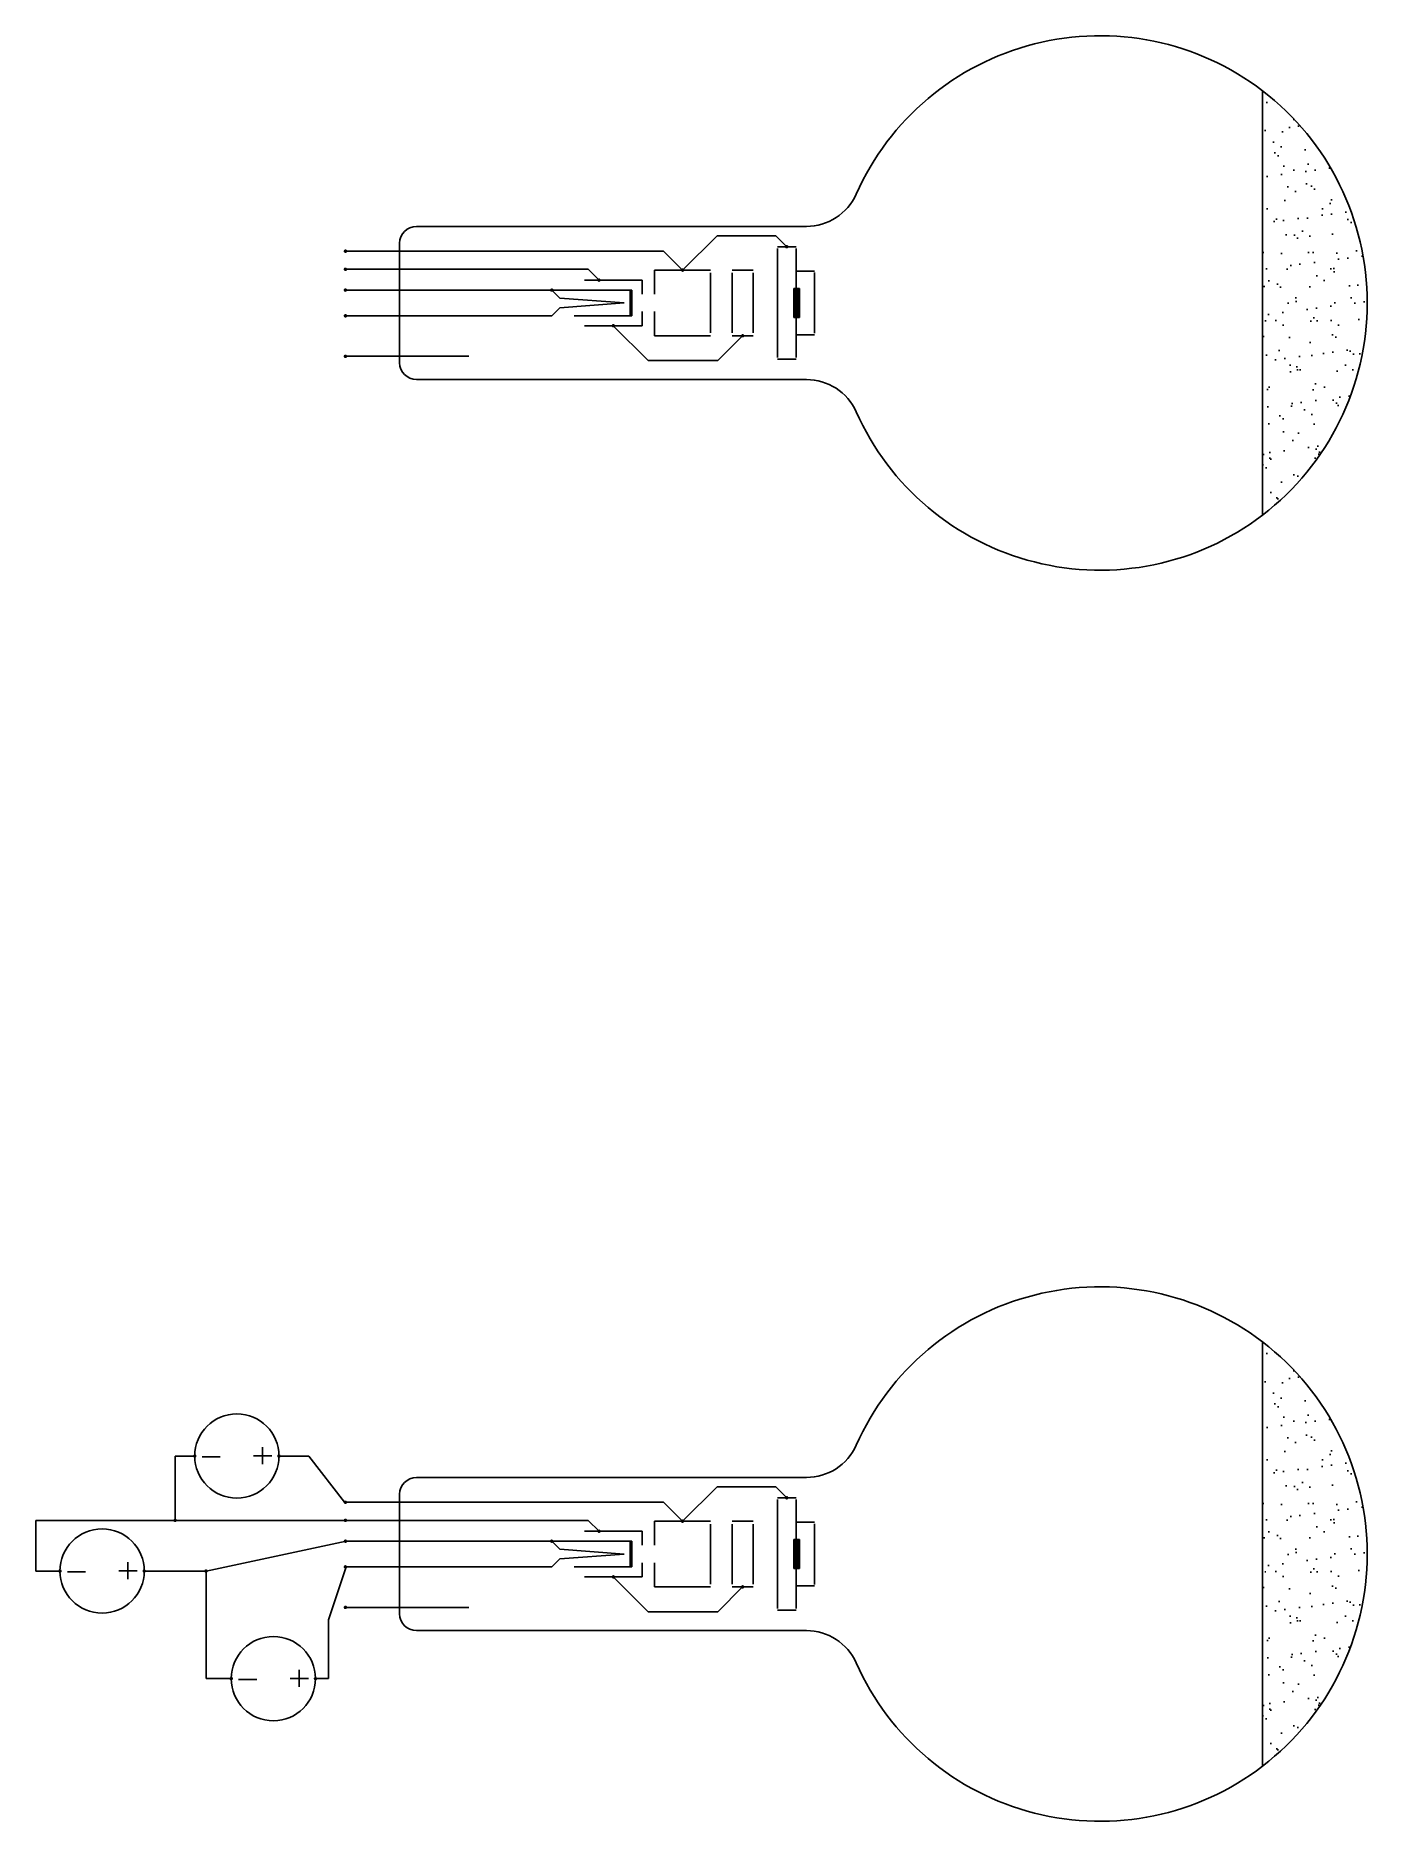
# Model space of a CAD drawing. Extents: x -61 to 319, y -326 to 184.
import ezdxf

# ---------------------------------------------------------------- set-up
doc = ezdxf.new("R2010")
doc.units = 0
doc.layers.get('0').update_dxf_attribs({"linetype": 'CONTINUOUS'})

msp = doc.modelspace()

# ---------------------------------------------------------------- hatches: boundary and pattern name
h = msp.add_hatch()
h.set_pattern_fill('AR-SAND', color=256, scale=0.2, style=0)
edge = h.paths.add_edge_path()
edge.add_arc((243.01, 107.4), 76.29, 307.4722, 412.5278)
edge.add_line((289.42, 167.95), (289.42, 46.85))
h = msp.add_hatch()
h.set_pattern_fill('AR-SAND', color=256, scale=0.2, style=0)
h.set_pattern_definition([(37.5, (0, -357.134), (-0.32, 9.78826), [0, -7.7216, 0, -8.636, 0, -8.255]), (7.5, (0, -357.134), (8.99047, 14.3365), [0, -4.1656, 0, -6.9596, 0, -2.667]), (327.5, (-6.248, -357.134), (15.81985, 0.02874), [0, -2.54, 0, -9.144, 0, -11.938]), (317.5, (-6.248, -357.134), (15.27113, 4.4586), [0, -1.27, 0, -5.9944, 0, -6.858])])
edge = h.paths.add_edge_path()
edge.add_arc((243.01, -249.74), 76.29, 307.4722, 412.5278)
edge.add_line((289.42, -189.19), (289.42, -310.28))

# ---------------------------------------------------------------- linework, layer by layer
for p, q in [((159.11, 129.25), (47.75, 129.25)), ((42.95, 124.45), (42.95, 90.35)), ((123.76, 116.77), (133.6, 126.61)), ((133.6, 126.61), (150.36, 126.61)), ((153.52, 123.45), (150.36, 126.61)), ((150.85, 123.45), (156.19, 123.45)), ((150.85, 122.93), (150.85, 91.87)), ((156.19, 122.93), (156.19, 91.87)), ((27.47, 122.18), (118.35, 122.18)), ((123.76, 116.77), (118.35, 122.18)), ((96.8, 117.01), (27.47, 117.01)), ((95.74, 113.91), (112.22, 113.91)), ((99.91, 113.91), (96.8, 117.01)), ((112.22, 113.91), (112.22, 109.88)), ((115.75, 116.77), (131.77, 116.77)), ((115.75, 116.77), (115.75, 109.88)), ((131.77, 115.97), (131.77, 98.83)), ((137.91, 116.77), (143.93, 116.77)), ((137.91, 115.97), (137.91, 98.83)), ((143.93, 115.97), (143.93, 98.83)), ((156.19, 116.52), (161.46, 116.52)), ((161.46, 116.05), (161.46, 98.75)), ((27.47, 111.07), (109.26, 111.07)), ((86.41, 111.07), (88.73, 108.75)), ((88.73, 108.75), (107.06, 107.4)), ((88.73, 106.05), (107.06, 107.4)), ((108.77, 103.73), (108.77, 111.07)), ((109.06, 103.73), (109.06, 111.07)), ((109.26, 103.73), (109.26, 111.07)), ((155.55, 111.51), (157.16, 111.51)), ((155.55, 111.51), (155.55, 103.28)), ((155.8, 111.51), (155.8, 103.28)), ((156.52, 111.51), (156.52, 103.28)), ((156.88, 111.51), (156.88, 103.28)), ((157.16, 111.51), (157.16, 103.28)), ((86.41, 103.73), (27.47, 103.73)), ((86.41, 103.73), (88.73, 106.05)), ((92.77, 103.73), (109.26, 103.73)), ((112.22, 104.92), (112.22, 100.89)), ((115.75, 104.92), (115.75, 98.03)), ((155.55, 103.28), (157.16, 103.28)), ((95.74, 100.89), (112.22, 100.89)), ((103.98, 100.89), (113.93, 90.94)), ((115.75, 98.03), (131.77, 98.03)), ((140.92, 98.03), (133.83, 90.94)), ((137.91, 98.03), (143.93, 98.03)), ((156.19, 98.28), (161.46, 98.28)), ((27.47, 92.17), (62.73, 92.17)), ((113.93, 90.94), (133.83, 90.94)), ((150.85, 91.35), (156.19, 91.35)), ((159.11, 85.55), (47.75, 85.55)), ((-15.56, -221.76), (-21.17, -221.76)), ((-21.17, -221.76), (-21.17, -240.12)), ((-13.46, -222), (-8.29, -222)), ((1.24, -221.68), (6.49, -221.68)), ((3.83, -219.26), (3.83, -224.1)), ((8.49, -221.76), (17.04, -221.76)), ((17.04, -221.76), (27.22, -234.95)), ((159.11, -227.88), (47.75, -227.88)), ((42.95, -232.68), (42.95, -266.79)), ((123.76, -240.36), (133.6, -230.53)), ((133.6, -230.53), (150.36, -230.53)), ((153.52, -233.69), (150.36, -230.53)), ((150.85, -233.69), (156.19, -233.69)), ((150.85, -234.21), (150.85, -265.26)), ((156.19, -234.21), (156.19, -265.26)), ((27.47, -234.95), (118.35, -234.95)), ((123.76, -240.36), (118.35, -234.95)), ((-21.17, -240.12), (-60.99, -240.12)), ((-60.99, -240.12), (-60.99, -254.59)), ((27.22, -240.12), (-21.17, -240.12)), ((96.8, -240.12), (27.47, -240.12)), ((95.74, -243.22), (112.22, -243.22)), ((99.91, -243.22), (96.8, -240.12)), ((112.22, -243.22), (112.22, -247.25)), ((115.75, -240.36), (131.77, -240.36)), ((115.75, -240.36), (115.75, -247.25)), ((131.77, -241.17), (131.77, -258.31)), ((137.91, -240.36), (143.93, -240.36)), ((137.91, -241.17), (137.91, -258.31)), ((143.93, -241.17), (143.93, -258.31)), ((156.19, -240.61), (161.46, -240.61)), ((161.46, -241.09), (161.46, -258.39)), ((-12.35, -254.59), (27.72, -246.07)), ((27.47, -246.07), (109.26, -246.07)), ((86.41, -246.07), (88.73, -248.38)), ((88.73, -248.38), (107.06, -249.74)), ((88.73, -251.09), (107.06, -249.74)), ((108.77, -253.4), (108.77, -246.07)), ((109.06, -253.4), (109.06, -246.07)), ((109.26, -253.4), (109.26, -246.07)), ((155.55, -245.62), (155.55, -253.85)), ((155.55, -245.62), (157.16, -245.62)), ((155.8, -245.62), (155.8, -253.85)), ((156.52, -245.62), (156.52, -253.85)), ((156.88, -245.62), (156.88, -253.85)), ((157.16, -245.62), (157.16, -253.85)), ((-54.04, -254.59), (-60.99, -254.59)), ((-51.94, -254.84), (-46.78, -254.84)), ((-37.24, -254.52), (-31.99, -254.52)), ((-34.66, -252.1), (-34.66, -256.94)), ((-29.99, -254.59), (-12.35, -254.59)), ((-12.35, -254.59), (-12.35, -285.3)), ((27.72, -253.4), (22.65, -268.48)), ((86.41, -253.4), (27.47, -253.4)), ((86.41, -253.4), (88.73, -251.09)), ((92.77, -253.4), (109.26, -253.4)), ((112.22, -252.22), (112.22, -256.25)), ((115.75, -252.22), (115.75, -259.11)), ((155.55, -253.85), (157.16, -253.85)), ((95.74, -256.25), (112.22, -256.25)), ((103.98, -256.25), (113.93, -266.2)), ((115.75, -259.11), (131.77, -259.11)), ((140.92, -259.11), (133.83, -266.2)), ((137.91, -259.11), (143.93, -259.11)), ((156.19, -258.86), (161.46, -258.86)), ((27.47, -264.97), (62.73, -264.97)), ((22.65, -268.48), (22.65, -285.3)), ((113.93, -266.2), (133.83, -266.2)), ((150.85, -265.78), (156.19, -265.78)), ((159.11, -271.59), (47.75, -271.59)), ((-5.14, -285.3), (-12.35, -285.3)), ((11.66, -285.23), (16.91, -285.23)), ((14.25, -282.81), (14.25, -287.64)), ((18.91, -285.3), (22.65, -285.3)), ((-3.04, -285.55), (2.13, -285.55))]:
    msp.add_line(p, q)
for points in [[(289.42, 46.85, 0.493447), (289.42, 167.95)], [(289.42, -310.28, 0.493447), (289.42, -189.19)]]:
    msp.add_lwpolyline(points, format="xyb", close=True)
at = {"const_width": 0.492}
for points in [[(27.22, 122.18, 1), (27.72, 122.18, 1)], [(153.27, 123.45, 1), (153.76, 123.45, 1)], [(27.22, 117.01, 1), (27.72, 117.01, 1)], [(123.51, 116.77, 1), (124, 116.77, 1)], [(99.66, 113.91, 1), (100.15, 113.91, 1)], [(27.22, 111.07, 1), (27.72, 111.07, 1)], [(86.16, 111.07, 1), (86.65, 111.07, 1)], [(27.22, 103.73, 1), (27.72, 103.73, 1)], [(103.73, 100.89, 1), (104.23, 100.89, 1)], [(140.67, 98.03, 1), (141.16, 98.03, 1)], [(27.22, 92.17, 1), (27.72, 92.17, 1)], [(-15.81, -221.76, 1), (-15.31, -221.76, 1)], [(8.24, -221.76, 1), (8.74, -221.76, 1)], [(27.22, -234.95, 1), (27.72, -234.95, 1)], [(153.27, -233.69, 1), (153.76, -233.69, 1)], [(-21.42, -240.12, 1), (-20.93, -240.12, 1)], [(27.22, -240.12, 1), (27.72, -240.12, 1)], [(99.66, -243.22, 1), (100.15, -243.22, 1)], [(123.51, -240.36, 1), (124, -240.36, 1)], [(27.22, -246.07, 1), (27.72, -246.07, 1)], [(86.16, -246.07, 1), (86.65, -246.07, 1)], [(-54.29, -254.59, 1), (-53.8, -254.59, 1)], [(-30.24, -254.59, 1), (-29.75, -254.59, 1)], [(-12.6, -254.59, 1), (-12.11, -254.59, 1)], [(27.22, -253.4, 1), (27.72, -253.4, 1)], [(103.73, -256.25, 1), (104.23, -256.25, 1)], [(140.67, -259.11, 1), (141.16, -259.11, 1)], [(27.22, -264.97, 1), (27.72, -264.97, 1)], [(-5.38, -285.3, 1), (-4.89, -285.3, 1)], [(18.67, -285.3, 1), (19.16, -285.3, 1)]]:
    msp.add_lwpolyline(points, format="xyb", close=True, dxfattribs=at)
for centre in [(-3.54, -221.76), (-42.02, -254.59), (6.89, -285.3)]:
    msp.add_circle(centre, 12.03)
for centre, radius, start, end in [((243.01, 107.4), 76.29, 52.5278, 155.9586), ((159.11, 144.82), 15.57, 270, 335.9586), ((47.75, 124.45), 4.8, 90, 180), ((47.75, 90.35), 4.8, 180, 270), ((159.11, 69.97), 15.57, 24.0414, 90), ((243.01, 107.4), 76.29, 204.0414, 307.4722), ((243.01, -249.74), 76.29, 52.5278, 155.9586), ((159.11, -212.31), 15.57, 270, 335.9586), ((47.75, -232.68), 4.8, 90, 180), ((47.75, -266.79), 4.8, 180, 270), ((159.11, -287.16), 15.57, 24.0414, 90), ((243.01, -249.74), 76.29, 204.0414, 307.4722)]:
    msp.add_arc(centre, radius, start, end)

doc.saveas('drawing.dxf')
